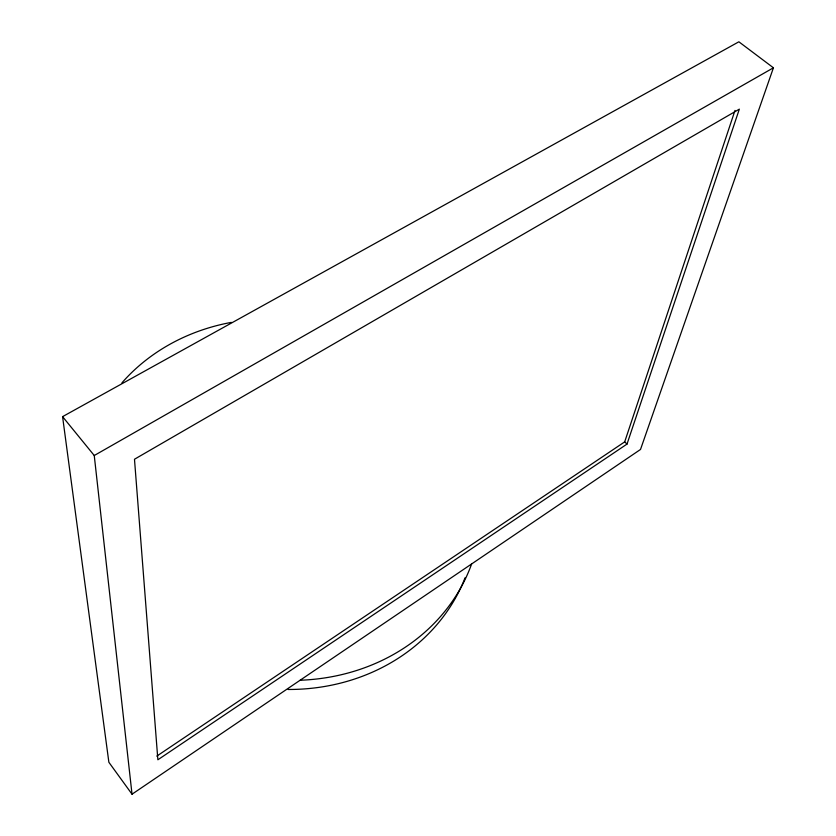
<?xml version="1.0" encoding="UTF-8"?>
<svg xmlns="http://www.w3.org/2000/svg" width="836" height="836" viewBox="0 0 836 836"><rect width="100%" height="100%" fill="white"/><g stroke="black" fill="none" stroke-linecap="round" stroke-linejoin="round"><path stroke-width="1.25" d="M156.771 756.131L624.691 441.878L734.99 110.436M627.01 444.083L739.337 109.15L134.481 459.246L157.868 759.788L627.01 444.083L624.691 441.878M773.425 67.8L640.512 449.454L132.025 794.2L108.868 762.265L62.575 416.641L738.867 41.8L773.425 67.8L94.249 455.515L132.025 794.2M62.575 416.641L94.249 455.515M465.077 577.78A198.571 177.89 14.1 0 1 288.117 689.481M471.598 564.06A201.1 179.426 14.1 0 1 300.197 680.243M121.951 382.825A201.1 179.426 14.1 0 1 231.342 322.382"/></g></svg>
